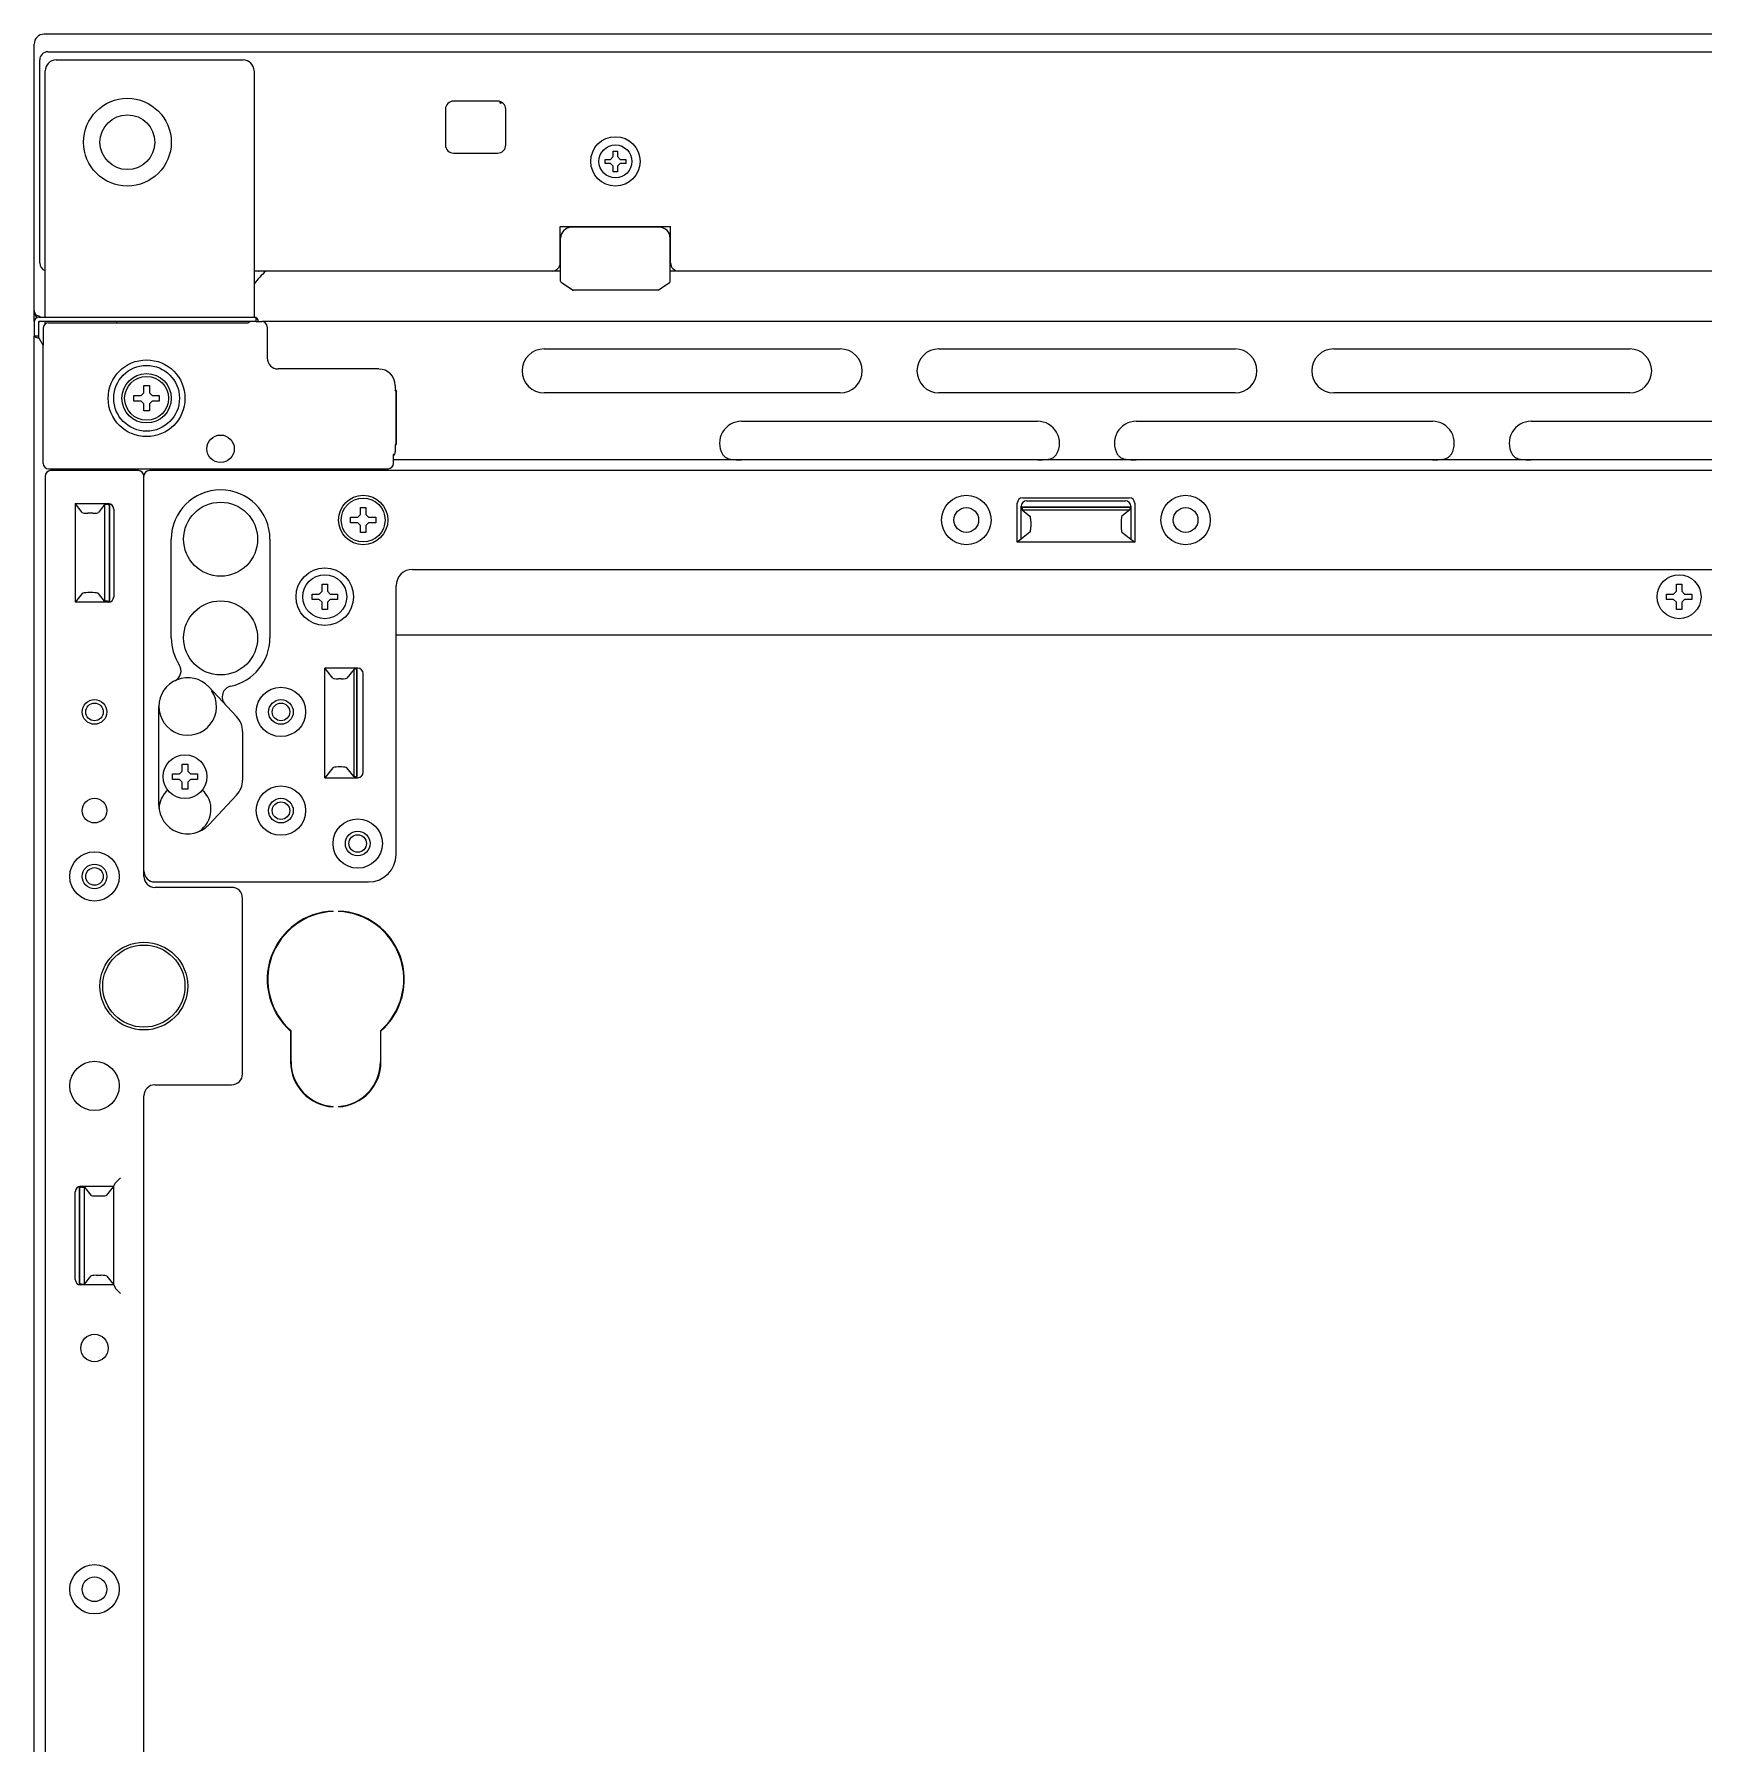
# Model space of a CAD drawing. Header units: millimetres. Extents: x -2618 to 1806, y -1718 to 1521.
# Drawn here: x -101.5 to 203, y 1166.2 to 1478 of the extents above; entities that cross this region are included whole.
import ezdxf

# ---------------------------------------------------------------- set-up
doc = ezdxf.new("R2010")
doc.units = ezdxf.units.MM
doc.header["$LTSCALE"] = 346.5
doc.layers.get('0').update_dxf_attribs({"linetype": 'CONTINUOUS'})

msp = doc.modelspace()

# ---------------------------------------------------------------- linework, layer by layer
at = {"color": 7, "linetype": 'Continuous'}
for p, q in [((-70.08, 1477.99), (-99.7, 1477.99)), ((416.24, 1477.99), (-70.08, 1477.99)), ((-101.5, 1425.59), (-101.5, 1476.19)), ((-99, 1474.79), (496, 1474.79)), ((-100.5, 1436.29), (-100.5, 1473.29)), ((-99.5, 1426.39), (-99.5, 1471.29)), ((-61.4, 1471.29), (-61.4, 1426.39)), ((-17, 1465.79), (-25, 1465.79)), ((-16.55, 1465.72), (-16.55, 1465.44)), ((-16.41, 1465.67), (-16.55, 1465.44)), ((-16.55, 1465.44), (-16.46, 1465.39)), ((-16.32, 1465.62), (-16.46, 1465.39)), ((-16.46, 1465.39), (-16.18, 1465.54)), ((-16.14, 1465.49), (-16.18, 1465.54)), ((-15.94, 1465.33), (-16.14, 1465.49)), ((-26.5, 1464.29), (-26.5, 1457.79)), ((-15.89, 1465.3), (-15.94, 1465.33)), ((-15.5, 1457.79), (-15.5, 1464.29)), ((-25, 1456.29), (-17, 1456.29)), ((4.12, 1455.66), (4.12, 1456.66)), ((4.12, 1456.66), (4.88, 1456.66)), ((4.88, 1456.66), (4.88, 1455.66)), ((2.62, 1454.41), (2.62, 1455.16)), ((2.62, 1455.16), (3.62, 1455.16)), ((3.62, 1454.41), (2.62, 1454.41)), ((3.62, 1455.16), (4.12, 1455.66)), ((4.12, 1453.91), (3.62, 1454.41)), ((4.12, 1452.91), (4.12, 1453.91)), ((4.88, 1452.91), (4.12, 1452.91)), ((4.88, 1455.66), (5.38, 1455.16)), ((5.38, 1454.41), (4.88, 1453.91)), ((4.88, 1453.91), (4.88, 1452.91)), ((5.38, 1455.16), (6.38, 1455.16)), ((6.38, 1454.41), (5.38, 1454.41)), ((6.38, 1455.16), (6.38, 1454.41)), ((-5.55, 1436.29), (-5.55, 1442.89)), ((-5.55, 1442.89), (14.55, 1442.89)), ((-5.5, 1432.92), (-5.5, 1440.79)), ((12.5, 1442.79), (-3.5, 1442.79)), ((14.5, 1432.92), (14.5, 1440.79)), ((14.55, 1436.29), (14.55, 1442.89)), ((-5.55, 1439.29), (-5.5, 1439.29)), ((-5.5, 1438.94), (-5.55, 1438.94)), ((-5.55, 1438.79), (-5.5, 1438.79)), ((14.55, 1439.29), (14.5, 1439.29)), ((14.55, 1438.94), (14.5, 1438.94)), ((14.5, 1438.79), (14.55, 1438.79)), ((-7.05, 1434.79), (-61.4, 1434.79)), ((-59.26, 1434.77), (-60.5, 1434.78)), ((-5.5, 1434.79), (-7.05, 1434.79)), ((16.05, 1434.79), (14.5, 1434.79)), ((380.95, 1434.79), (16.05, 1434.79)), ((-3.31, 1431.33), (-5.39, 1432.71)), ((12.17, 1431.29), (-3.17, 1431.29)), ((12.31, 1431.33), (14.39, 1432.71)), ((-101.46, 1427.34), (-101.5, 1427.34)), ((-101.5, 1425.49), (-101.5, 1422.92)), ((-100.97, 1426.34), (-100.87, 1426.34)), ((-100.7, 1425.49), (-100.7, 1422.92)), ((-100.6, 1426.39), (-61, 1426.39)), ((-100.6, 1425.59), (-100.6, 1425.49)), ((-61, 1425.59), (-100.6, 1425.59)), ((-99.5, 1425.12), (-99.5, 1425.59)), ((-98.88, 1425.34), (-62.97, 1425.34)), ((-86.5, 1425.59), (-86.5, 1425.34)), ((-62.03, 1425.57), (-62.47, 1425.35)), ((-61, 1425.59), (-61, 1426.39)), ((-61, 1425.59), (-60, 1425.59)), ((457, 1425.59), (-60, 1425.59)), ((-101.5, 869.29), (-101.5, 1422.92)), ((-100.7, 1422.92), (-101.5, 1422.92)), ((-100.6, 1422.51), (-100.7, 1422.53)), ((-100.6, 1422.51), (-99.87, 1421.24)), ((-99.88, 1424.34), (-99.88, 1422.37)), ((-59, 1424.59), (-59, 1418.93)), ((-99.87, 1421.36), (-99.87, 1421.34)), ((-99.87, 1399.72), (-99.87, 1420.34)), ((-8.5, 1420.59), (45.5, 1420.59)), ((63.5, 1420.59), (117.5, 1420.59)), ((135.5, 1420.59), (189.5, 1420.59)), ((-38.65, 1416.94), (-57, 1416.94)), ((-82, 1412.09), (-81.5, 1412.59)), ((-81.5, 1412.59), (-81.5, 1413.89)), ((-81.5, 1413.89), (-80.5, 1413.89)), ((-80.5, 1413.89), (-80.5, 1412.59)), ((-80.5, 1412.59), (-80, 1412.09)), ((-35.65, 1413.94), (-35.65, 1413.32)), ((-35.64, 1413.02), (-35.65, 1413.07)), ((-35.49, 1412.97), (-35.49, 1403.21)), ((-35.49, 1403.21), (-35.49, 1412.97)), ((45.5, 1412.59), (-8.5, 1412.59)), ((117.5, 1412.59), (63.5, 1412.59)), ((189.5, 1412.59), (135.5, 1412.59)), ((-83.3, 1411.09), (-83.3, 1412.09)), ((-83.3, 1412.09), (-82, 1412.09)), ((-82, 1411.09), (-83.3, 1411.09)), ((-81.5, 1410.59), (-82, 1411.09)), ((-81.5, 1409.29), (-81.5, 1410.59)), ((-80.5, 1409.29), (-81.5, 1409.29)), ((-80, 1411.09), (-80.5, 1410.59)), ((-80.5, 1410.59), (-80.5, 1409.29)), ((-80, 1412.09), (-78.7, 1412.09)), ((-78.7, 1411.09), (-80, 1411.09)), ((-78.7, 1412.09), (-78.7, 1411.09)), ((27.5, 1407.39), (81.5, 1407.39)), ((99.5, 1407.39), (153.5, 1407.39)), ((171.5, 1407.39), (225.5, 1407.39)), ((-35.64, 1403.15), (-35.65, 1403.11)), ((-35.96, 1399.99), (-35.95, 1400.36)), ((-35.96, 1399.73), (-35.96, 1399.99)), ((-35.95, 1400.68), (-35.95, 1400.95)), ((-35.95, 1400.36), (-35.95, 1400.68)), ((432.95, 1400.39), (-35.95, 1400.39)), ((-35.65, 1402.86), (-35.65, 1401.85)), ((-99.5, 1397.39), (-99.5, 871.39)), ((-98.87, 1398.72), (-90.7, 1398.72)), ((-82.5, 1398.39), (-98.5, 1398.39)), ((-97.5, 1398.59), (-86.5, 1398.59)), ((-89.76, 1398.72), (-89.1, 1398.74)), ((-89.1, 1398.74), (-36.96, 1398.74)), ((-86.88, 1398.74), (-86.79, 1398.59)), ((-86.5, 1398.74), (-86.5, 1398.59)), ((-81.5, 1324.39), (-81.5, 1397.39)), ((477.5, 1398.39), (-80.5, 1398.39)), ((-94, 1392.39), (-94, 1374.39)), ((-94, 1392.39), (-87.99, 1392.39)), ((-92.72, 1390.77), (-93.94, 1392.31)), ((-90.79, 1390.62), (-91.73, 1390.62)), ((-88.66, 1392.21), (-89.8, 1390.77)), ((-88.66, 1392.21), (-88.66, 1374.56)), ((-88.13, 1392.21), (-88.66, 1392.21)), ((-87.74, 1392.14), (-87.74, 1374.64)), ((-87.74, 1374.64), (-87.74, 1392.14)), ((-87, 1391.39), (-87, 1375.39)), ((-42, 1390.39), (-42, 1391.69)), ((-42, 1391.69), (-41, 1391.69)), ((-41, 1391.69), (-41, 1390.39)), ((77.79, 1385.32), (77.79, 1392.46)), ((78.5, 1385.89), (78.5, 1391.9)), ((78.68, 1391.76), (78.68, 1391.23)), ((78.68, 1391.23), (80.11, 1390.09)), ((78.68, 1391.23), (98.32, 1391.23)), ((98.25, 1391.75), (78.75, 1391.75)), ((78.75, 1391.75), (98.25, 1391.75)), ((78.79, 1393.45), (98.21, 1393.45)), ((79.49, 1392.89), (97.51, 1392.89)), ((98.32, 1391.23), (96.89, 1390.09)), ((98.32, 1391.76), (98.32, 1391.23)), ((98.5, 1391.9), (98.5, 1385.89)), ((99.21, 1392.46), (99.21, 1385.32)), ((-43.8, 1388.89), (-43.8, 1389.89)), ((-43.8, 1389.89), (-42.5, 1389.89)), ((-42.5, 1388.89), (-43.8, 1388.89)), ((-42.5, 1389.89), (-42, 1390.39)), ((-42, 1388.39), (-42.5, 1388.89)), ((-42, 1387.09), (-42, 1388.39)), ((-41, 1390.39), (-40.5, 1389.89)), ((-40.5, 1388.89), (-41, 1388.39)), ((-41, 1388.39), (-41, 1387.09)), ((-40.5, 1389.89), (-39.2, 1389.89)), ((-39.2, 1388.89), (-40.5, 1388.89)), ((-39.2, 1389.89), (-39.2, 1388.89)), ((80.26, 1389.1), (80.26, 1388.16)), ((96.74, 1389.1), (96.74, 1388.16)), ((-76.5, 1367.89), (-76.5, 1385.89)), ((-58.5, 1385.89), (-58.5, 1367.89)), ((-41, 1387.09), (-42, 1387.09)), ((78.5, 1385.89), (77.79, 1385.32)), ((99.21, 1385.32), (77.79, 1385.32)), ((80.11, 1387.17), (78.57, 1385.94)), ((96.89, 1387.17), (98.43, 1385.94)), ((98.5, 1385.89), (99.21, 1385.32)), ((-32.5, 1380.39), (429.5, 1380.39)), ((-92.72, 1376), (-93.94, 1374.46)), ((-90.79, 1376.15), (-91.73, 1376.15)), ((-88.66, 1374.56), (-89.8, 1376)), ((-50.8, 1374.89), (-50.8, 1375.89)), ((-50.8, 1375.89), (-49.5, 1375.89)), ((-49.5, 1375.89), (-49, 1376.39)), ((-49, 1376.39), (-49, 1377.69)), ((-49, 1377.69), (-48, 1377.69)), ((-48, 1377.69), (-48, 1376.39)), ((-48, 1376.39), (-47.5, 1375.89)), ((-47.5, 1375.89), (-46.2, 1375.89)), ((-46.2, 1375.89), (-46.2, 1374.89)), ((-35.5, 1328.39), (-35.5, 1377.39)), ((196.2, 1374.89), (196.2, 1375.89)), ((196.2, 1375.89), (197.5, 1375.89)), ((197.5, 1375.89), (198, 1376.39)), ((198, 1376.39), (198, 1377.69)), ((198, 1377.69), (199, 1377.69)), ((199, 1377.69), (199, 1376.39)), ((199, 1376.39), (199.5, 1375.89)), ((199.5, 1375.89), (200.8, 1375.89)), ((200.8, 1375.89), (200.8, 1374.89)), ((-87.99, 1374.39), (-94, 1374.39)), ((-88.13, 1374.56), (-88.66, 1374.56)), ((-49.5, 1374.89), (-50.8, 1374.89)), ((-49, 1374.39), (-49.5, 1374.89)), ((-49, 1373.09), (-49, 1374.39)), ((-48, 1373.09), (-49, 1373.09)), ((-47.5, 1374.89), (-48, 1374.39)), ((-48, 1374.39), (-48, 1373.09)), ((-46.2, 1374.89), (-47.5, 1374.89)), ((197.5, 1374.89), (196.2, 1374.89)), ((198, 1374.39), (197.5, 1374.89)), ((198, 1373.09), (198, 1374.39)), ((199, 1373.09), (198, 1373.09)), ((199.5, 1374.89), (199, 1374.39)), ((199, 1374.39), (199, 1373.09)), ((200.8, 1374.89), (199.5, 1374.89)), ((432.5, 1368.39), (-35.5, 1368.39)), ((-48.5, 1342.39), (-48.5, 1362.39)), ((-42.49, 1362.39), (-48.5, 1362.39)), ((-47.05, 1360.57), (-48.44, 1362.31)), ((-45.45, 1360.42), (-46.06, 1360.42)), ((-43.16, 1362.21), (-44.46, 1360.57)), ((-43.16, 1342.56), (-43.16, 1362.21)), ((-42.63, 1362.21), (-43.16, 1362.21)), ((-42.64, 1362.14), (-42.64, 1342.64)), ((-42.64, 1342.64), (-42.64, 1362.14)), ((-41.5, 1343.39), (-41.5, 1361.39)), ((-64.58, 1353.54), (-69.67, 1358.97)), ((-78.75, 1337.39), (-78.75, 1355.39)), ((-63.5, 1350.81), (-63.5, 1341.97)), ((-74.5, 1343.59), (-74.5, 1344.89)), ((-74.5, 1344.89), (-73.5, 1344.89)), ((-73.5, 1344.89), (-73.5, 1343.59)), ((-47.05, 1344.2), (-48.44, 1342.46)), ((-45.45, 1344.35), (-46.06, 1344.35)), ((-43.16, 1342.56), (-44.46, 1344.2)), ((-76.3, 1342.09), (-76.3, 1343.09)), ((-76.3, 1343.09), (-75, 1343.09)), ((-75, 1342.09), (-76.3, 1342.09)), ((-75, 1343.09), (-74.5, 1343.59)), ((-74.5, 1341.59), (-75, 1342.09)), ((-74.5, 1340.29), (-74.5, 1341.59)), ((-73.5, 1343.59), (-73, 1343.09)), ((-73, 1342.09), (-73.5, 1341.59)), ((-73.5, 1341.59), (-73.5, 1340.29)), ((-73, 1343.09), (-71.7, 1343.09)), ((-71.7, 1342.09), (-73, 1342.09)), ((-71.7, 1343.09), (-71.7, 1342.09)), ((-48.5, 1342.39), (-42.49, 1342.39)), ((-42.63, 1342.56), (-43.16, 1342.56)), ((-73.5, 1340.29), (-74.5, 1340.29)), ((-64.58, 1339.23), (-69.67, 1333.8)), ((-79.5, 1323.39), (-40.5, 1323.39)), ((-65.5, 1322.39), (-79.5, 1322.39)), ((-63.5, 1288.39), (-63.5, 1320.39)), ((-50.3, 1317.49), (-50.3, 1317.39)), ((-47, 1317.98), (-47, 1318.08)), ((-46, 1318.08), (-46, 1317.98)), ((-54.75, 1296.2), (-54.75, 1290.59)), ((-54.65, 1290.59), (-54.65, 1296.24)), ((-38.35, 1296.24), (-38.35, 1290.59)), ((-38.25, 1290.59), (-38.25, 1296.2)), ((-79.5, 1286.39), (-65.5, 1286.39)), ((-81.5, 984.39), (-81.5, 1284.39)), ((-50.3, 1283.38), (-50.3, 1283.26)), ((-47, 1282.35), (-47, 1282.45)), ((-46, 1282.45), (-46, 1282.35)), ((-86.72, 1268.45), (-85.73, 1269.43)), ((-94, 1250.89), (-94, 1266.89)), ((-93.26, 1267.64), (-93.26, 1250.14)), ((-93.26, 1250.14), (-93.26, 1267.64)), ((-93.01, 1267.89), (-87, 1267.89)), ((-92.87, 1267.71), (-92.34, 1267.71)), ((-92.34, 1250.06), (-92.34, 1267.71)), ((-92.34, 1267.71), (-91.2, 1266.27)), ((-90.21, 1266.12), (-89.27, 1266.12)), ((-88.28, 1266.27), (-87.06, 1267.81)), ((-87, 1267.89), (-86.73, 1268.43)), ((-87, 1249.89), (-87, 1267.89)), ((-92.34, 1250.06), (-91.2, 1251.5)), ((-90.21, 1251.65), (-89.27, 1251.65)), ((-88.28, 1251.5), (-87.06, 1249.96)), ((-87, 1249.89), (-93.01, 1249.89)), ((-92.87, 1250.06), (-92.34, 1250.06)), ((-87, 1249.89), (-86.73, 1249.34)), ((-86.72, 1249.33), (-85.73, 1248.34))]:
    msp.add_line(p, q, dxfattribs=at)
msp.add_line((-97.5, 1473.29), (-63.4, 1473.29))
msp.add_lwpolyline([(-35.95, 1400.95), (-35.94, 1401.16), (-35.94, 1401.24), (-35.94, 1401.31), (-35.93, 1401.37), (-35.93, 1401.41), (-35.93, 1401.44), (-35.93, 1401.45)], dxfattribs=at)
for radius in [8, 5]:
    msp.add_circle((-84.5, 1458.29), radius)
for centre, radius in [((4.5, 1454.79), 4.5), ((4.5, 1454.79), 3), ((-81, 1411.59), 7), ((-81, 1411.59), 6), ((-81, 1411.59), 4.5), ((-81, 1411.59), 4), ((-67.5, 1402.39), 2.5), ((-41.5, 1389.39), 4.5), ((68.5, 1389.39), 4.5), ((108.5, 1389.39), 4.5), ((-67.5, 1385.89), 6.75), ((-41.5, 1389.39), 4), ((68.5, 1389.39), 2.25), ((108.5, 1389.39), 2.25), ((-48.5, 1375.39), 5.25), ((-48.5, 1375.39), 4), ((198.5, 1375.39), 4), ((-67.5, 1367.89), 6.75), ((-90.5, 1354.39), 2.25), ((-56.5, 1354.39), 4.5), ((-56.5, 1354.39), 2.25), ((-90.5, 1354.39), 1.6), ((-56.5, 1354.39), 1.6), ((-74, 1342.59), 4), ((-56.5, 1336.39), 4.5), ((-90.5, 1336.39), 2.25), ((-56.5, 1336.39), 2.25), ((-56.5, 1336.39), 1.6), ((-42.5, 1330.39), 4.5), ((-42.5, 1330.39), 2.25), ((-42.5, 1330.39), 1.6), ((-90.5, 1324.39), 4.5), ((-90.5, 1324.39), 2.25), ((-90.5, 1324.39), 1.6), ((-81.5, 1304.39), 8), ((-81.5, 1304.39), 7.49), ((-90.5, 1286.19), 4.5), ((-90.5, 1238.39), 2.5), ((-90.5, 1194.39), 4.5), ((-90.5, 1194.39), 2.25)]:
    msp.add_circle(centre, radius, dxfattribs=at)
for centre, radius, start, end in [((-99.7, 1476.19), 1.8, 90, 180), ((-99, 1473.29), 1.5, 90, 180), ((-25, 1464.29), 1.5, 90, 180), ((-17, 1464.29), 1.5, 0, 90), ((-25, 1457.79), 1.5, 180, 270), ((-17, 1457.79), 1.5, 270, 0), ((-99, 1436.29), 1.5, 180, 250.5288), ((-47.33, 1421.71), 17.7, 132.3274, 142.6475), ((-60.5, 1435.28), 0.5, 262.7995, 269.5), ((-7.05, 1436.29), 1.5, 270, 0), ((16.05, 1436.29), 1.5, 180, 270), ((-5.25, 1432.92), 0.25, 179.997, 236.3086), ((14.25, 1432.92), 0.25, 303.6914, 0.003), ((-100.58, 1427.59), 0.923, 180.0741, 191.1175), ((-100.6, 1425.49), 0.9, 90, 180), ((-100.6, 1425.49), 0.1, 90, 180), ((-100.5, 1428.15), 1.56, 268.9164, 270.0022), ((-97.98, 1427.71), 2.78, 204.0831, 206.8266), ((-97.74, 1427.83), 3.05, 206.7987, 207.642), ((-97.64, 1427.89), 3.17, 207.6404, 208.2299), ((-61.5, 1425.49), 0.9, 6.38, 56.251), ((-8.5, 1416.59), 4, 90, 270), ((45.5, 1416.59), 4, 270, 90), ((63.5, 1416.59), 4, 90, 270), ((117.5, 1416.59), 4, 270, 90), ((135.5, 1416.59), 4, 90, 270), ((189.5, 1416.59), 4, 270, 90), ((-35.79, 1412.97), 0.3, 0, 62.8197), ((-35.79, 1412.97), 0.3, 0, 62.8029), ((27.5, 1403.39), 4, 90, 210), ((81.5, 1403.39), 4, 330, 90), ((99.5, 1403.39), 4, 90, 210), ((153.5, 1403.39), 4, 330, 90), ((171.5, 1403.39), 4, 90, 210), ((-35.79, 1403.21), 0.3, 297.1803, 0), ((-35.79, 1403.21), 0.3, 297.1971, 0), ((-36.66, 1401.86), 1.01, 315.0031, 329.3544), ((-98.5, 1397.39), 1, 90, 180), ((-97.5, 1396.59), 2, 90, 115.8352), ((-82.5, 1397.39), 1, 0, 90), ((-80.5, 1397.39), 1, 90, 180), ((-36.96, 1399.74), 1, 270.0066, 359.6977), ((-67.5, 1385.89), 9, 0, 180), ((-88.49, 1392.14), 0.75, 0, 15.9753), ((-88.49, 1392.14), 0.75, 0, 15.9838), ((78.75, 1391), 0.75, 90, 109.4728), ((78.75, 1391), 0.75, 90, 109.478), ((98.25, 1391), 0.75, 70.5272, 90), ((98.25, 1391), 0.75, 70.522, 90), ((-32.5, 1377.39), 3, 90, 180), ((-88.49, 1374.64), 0.75, 344.0249, 0), ((-88.49, 1374.64), 0.75, 344.0165, 0), ((-67.5, 1367.89), 9, 180, 213.0749), ((-67.5, 1367.89), 9, 282.066, 0), ((-76.72, 1361.88), 2, 296.3465, 33.0749), ((-73.5, 1355.39), 5.25, 43.1114, 180), ((-43.39, 1362.14), 0.75, 0, 19.4728), ((-43.39, 1362.14), 0.75, 0, 19.4809), ((-90.5, 1354.39), 2.25, 112.4187, 112.5766), ((-90.5, 1354.39), 2.25, 89.9159, 90.0841), ((-90.5, 1354.39), 2.25, 67.4235, 67.5814), ((-73.5, 1355.39), 5.25, 180, 33.75), ((-65.2, 1357.13), 2, 102.066, 223.1114), ((-90.5, 1354.39), 2.25, 134.9328, 135.0595), ((-90.5, 1354.39), 2.25, 44.9406, 45.0673), ((-67.5, 1350.81), 4, 0, 43.1114), ((-90.5, 1354.39), 2.25, 224.9406, 225.0673), ((-90.5, 1354.39), 2.25, 247.4235, 247.5814), ((-90.5, 1354.39), 2.25, 269.9159, 270.0841), ((-90.5, 1354.39), 2.25, 292.4187, 292.5766), ((-90.5, 1354.39), 2.25, 314.9328, 315.0595), ((-67.5, 1341.97), 4, 316.8886, 0), ((-43.39, 1342.64), 0.75, 340.5272, 0), ((-43.39, 1342.64), 0.75, 340.5191, 0), ((-74, 1336.59), 4.75, 131.4767, 177.4239), ((-74, 1336.59), 4.75, 303.7081, 48.5233), ((-73.5, 1337.39), 5.25, 180, 316.8886), ((-40.5, 1328.39), 5, 270, 0), ((-79.5, 1325.39), 2, 180, 270), ((-79.5, 1324.39), 2, 180, 270), ((-65.5, 1320.39), 2, 0, 90), ((-46.5, 1305.59), 12.5, 92.2924, 228.7001), ((-46.5, 1305.59), 12.4, 92.3109, 228.9092), ((-46.5, 1305.59), 12.5, 311.2999, 87.7076), ((-46.5, 1305.59), 12.4, 311.0908, 87.6891), ((-65.5, 1288.39), 2, 270, 0), ((-46.5, 1290.59), 8.25, 180, 266.5254), ((-46.5, 1290.59), 8.15, 180, 266.4827), ((-46.5, 1290.59), 8.25, 273.4746, 0), ((-46.5, 1290.59), 8.15, 273.5173, 0), ((-79.5, 1284.39), 2, 90, 180), ((-92.51, 1267.64), 0.75, 164.0249, 180), ((-92.51, 1267.64), 0.75, 164.0143, 180), ((-92.51, 1250.14), 0.75, 180, 195.9753), ((-92.51, 1250.14), 0.75, 180, 195.9859)]:
    msp.add_arc(centre, radius, start, end, dxfattribs=at)
for centre, start, end in [((-97.5, 1471.29), 90, 180), ((-63.4, 1471.29), 0, 90)]:
    msp.add_arc(centre, 2, start, end)
for centre, major_axis, ratio, start_param, end_param in [((-3.5, 1440.79), (-1.41, 1.41), 0.999695, -0.785246, 0.785246), ((12.5, 1440.79), (1.41, 1.41), 0.999695, -0.785246, 0.785246), ((-98.88, 1424.34), (-0.447, 0.895), 0.99981, -0.463541, 1.107103), ((-62.97, 1425.35), (0.5, 0), 0.017455, -1.570796, -0.034907), ((-60, 1424.59), (0.707, 0.707), 0.999695, -0.785246, 0.785246), ((-99.87, 1422.36), (0, 1), 0.004363, 1.563239, 3.107855), ((-99.87, 1420.34), (0, 1), 0.004363, -1.578354, -0.033738), ((-57, 1418.94), (1.41, 1.41), 0.999695, 2.356347, 3.926839), ((-38.65, 1413.93), (2.12, 2.12), 0.999695, -0.785246, 0.785246), ((-35.65, 1413.32), (0, 0.25), 0.017455, -4.712389, -4.374571), ((-35.14, 1413.02), (0.5, 0), 0.087489, 3.159046, 3.922409), ((-35.65, 1402.86), (0, 0.25), 0.017455, 0.087266, 1.232978), ((-35.14, 1403.15), (0.5, 0), 0.087489, 8.643962, 9.407325), ((-36.65, 1401.85), (0.707, 0.707), 0.999695, -1.319255, -0.785246), ((-98.87, 1399.72), (0.707, 0.707), 0.999924, -3.926953, -2.356233), ((-90.7, 1398.73), (1, 0), 0.008727, -1.570796, -0.349066), ((-93.93, 1392.81), (0, 0.5), 0.140541, -3.688047, -3.316126), ((-91.73, 1390.8), (1, 0), 0.176327, -3.001966, -1.570796), ((-90.79, 1390.8), (1, 0), 0.176327, -1.570796, -0.139626), ((-88.15, 1391.19), (-0.639, -0.802), 0.975509, 9.698715, 10.085664), ((-88, 1391.37), (0.453, 0.913), 0.981173, 5.180581, 6.736243), ((78.81, 1392.44), (0.802, -0.639), 0.975509, 2.255852, 3.802479), ((79.52, 1391.88), (-0.802, 0.639), 0.975509, 5.397445, 6.944072), ((97.48, 1391.88), (0.802, 0.639), 0.975509, 5.622299, 7.168926), ((98.19, 1392.44), (0.802, 0.639), 0.975509, -0.660886, 0.885741), ((80.09, 1389.1), (0, 1), 0.176327, -1.570796, -0.139626), ((80.09, 1388.16), (0, 1), 0.176327, -3.001966, -1.570796), ((96.91, 1389.1), (0, 1), 0.176327, 0.139626, 1.570796), ((96.91, 1388.16), (0, 1), 0.176327, -4.712389, -3.281219), ((78.08, 1385.96), (0.5, 0), 0.140541, -0.546454, -0.174533), ((98.92, 1385.96), (0.5, 0), 0.140541, -2.96706, -2.544119), ((-91.73, 1375.97), (1, 0), 0.176327, 1.570796, 3.001966), ((-90.79, 1375.97), (1, 0), 0.176327, 0.139626, 1.570796), ((-88, 1375.4), (0.453, -0.913), 0.981173, 5.830128, 7.385789), ((-93.93, 1373.97), (0, 0.5), 0.140541, 0.174533, 0.597473), ((-88.15, 1375.58), (0.639, -0.802), 0.975509, -0.660886, -0.269599), ((-48.43, 1362.81), (0, 0.5), 0.140541, -3.688047, -3.316126), ((-46.06, 1360.6), (1, 0), 0.176327, -3.001966, -1.570796), ((-45.45, 1360.6), (1, 0), 0.176327, -1.570796, -0.139626), ((-42.5, 1361.37), (-0.453, -0.913), 0.981173, 2.038989, 3.59465), ((-46.06, 1344.18), (1, 0), 0.176327, 1.570796, 3.001966), ((-45.45, 1344.18), (1, 0), 0.176327, 0.139626, 1.570796), ((-48.43, 1341.97), (0, 0.5), 0.140541, 0.174533, 0.597473), ((-42.5, 1343.4), (-0.453, 0.913), 0.981173, 8.971721, 10.527382), ((-93, 1266.87), (-0.453, 0.913), 0.981173, 5.830128, 7.385789), ((-92.85, 1266.69), (-0.639, 0.802), 0.975509, -0.660886, -0.269599), ((-90.21, 1266.3), (1, 0), 0.176327, -3.001966, -1.570796), ((-89.27, 1266.3), (1, 0), 0.176327, -1.570796, -0.139626), ((-87.07, 1268.31), (0, 0.5), 0.140541, -2.96706, -2.544119), ((-85.73, 1268.42), (1, 0), 0.176327, 2.96706, 3.054326), ((-93, 1250.9), (-0.453, -0.913), 0.981173, 5.180581, 6.736243), ((-90.21, 1251.47), (1, 0), 0.176327, 1.570796, 3.001966), ((-89.27, 1251.47), (1, 0), 0.176327, 0.139626, 1.570796), ((-92.85, 1251.08), (0.639, 0.802), 0.975509, 9.698715, 10.085664), ((-87.07, 1249.47), (0, 0.5), 0.140541, -0.546454, -0.174533), ((-85.73, 1249.36), (1, 0), 0.176327, -3.054326, -2.96706)]:
    msp.add_ellipse(centre, major_axis=major_axis, ratio=ratio, start_param=start_param, end_param=end_param, dxfattribs=at)
for points in [[(-3.31, 1431.33), (-3.27, 1431.3), (-3.22, 1431.29), (-3.17, 1431.29)], [(12.31, 1431.33), (12.27, 1431.3), (12.22, 1431.29), (12.17, 1431.29)], [(-101.48, 1427.41), (-101.47, 1427.35), (-101.45, 1427.29), (-101.43, 1427.23)], [(-101.41, 1426.94), (-101.38, 1426.88), (-101.34, 1426.81), (-101.3, 1426.74)], [(-100.7, 1426.6), (-100.64, 1426.59), (-100.59, 1426.59), (-100.53, 1426.59)], [(-100.6, 1425.55), (-100.58, 1425.56), (-100.57, 1425.57), (-100.55, 1425.58)], [(-100.55, 1425.58), (-100.54, 1425.58), (-100.53, 1425.58), (-100.53, 1425.58)]]:
    msp.add_open_spline(points, degree=3, dxfattribs=at)
for points, knots in [([(-101.5, 1427.34), (-101.5, 1427.24), (-101.48, 1427.11), (-101.43, 1426.98), (-101.41, 1426.94)], [0, 0, 0, 0, 0.739539, 1, 1, 1, 1]), ([(-101.43, 1427.23), (-101.42, 1427.2), (-101.37, 1427.08), (-101.29, 1426.96), (-101.23, 1426.88)], [0, 0, 0, 0, 0.236327, 1, 1, 1, 1]), ([(-101.3, 1426.74), (-101.28, 1426.71), (-101.18, 1426.57), (-101.07, 1426.44), (-100.97, 1426.34)], [0, 0, 0, 0, 0.233789, 1, 1, 1, 1]), ([(-101.23, 1426.88), (-101.2, 1426.84), (-101.06, 1426.69), (-100.85, 1426.62), (-100.7, 1426.6)], [0, 0, 0, 0, 0.239805, 1, 1, 1, 1]), ([(-100.7, 1422.53), (-100.89, 1422.59), (-101.15, 1422.67), (-101.42, 1422.79), (-101.5, 1422.88), (-101.5, 1422.92)], [0, 0, 0, 0, 0.662099, 0.876477, 1, 1, 1, 1]), ([(-100.6, 1422.51), (-100.61, 1422.54), (-100.66, 1422.67), (-100.7, 1422.81), (-100.7, 1422.92)], [0, 0, 0, 0, 0.2586, 1, 1, 1, 1]), ([(24.04, 1401.39), (24.13, 1401.26), (24.34, 1401.01), (24.72, 1400.73), (25.14, 1400.55), (25.58, 1400.45), (26.05, 1400.4), (26.69, 1400.38), (27.17, 1400.39), (27.5, 1400.39)], [0, 0, 0, 0, 0.128719, 0.251523, 0.370681, 0.490668, 0.613904, 0.740549, 1, 1, 1, 1]), ([(81.5, 1400.39), (81.83, 1400.39), (82.31, 1400.38), (82.95, 1400.4), (83.42, 1400.45), (83.86, 1400.55), (84.28, 1400.73), (84.66, 1401.01), (84.87, 1401.26), (84.96, 1401.39)], [0, 0, 0, 0, 0.259451, 0.386096, 0.509332, 0.629319, 0.748477, 0.871281, 1, 1, 1, 1]), ([(96.04, 1401.39), (96.13, 1401.26), (96.34, 1401.01), (96.72, 1400.73), (97.14, 1400.55), (97.58, 1400.45), (98.05, 1400.4), (98.69, 1400.38), (99.17, 1400.39), (99.5, 1400.39)], [0, 0, 0, 0, 0.128719, 0.251523, 0.370681, 0.490668, 0.613904, 0.740549, 1, 1, 1, 1]), ([(153.5, 1400.39), (153.83, 1400.39), (154.31, 1400.38), (154.95, 1400.4), (155.42, 1400.45), (155.86, 1400.55), (156.28, 1400.73), (156.66, 1401.01), (156.87, 1401.26), (156.96, 1401.39)], [0, 0, 0, 0, 0.259451, 0.386096, 0.509332, 0.629319, 0.748477, 0.871281, 1, 1, 1, 1]), ([(168.04, 1401.39), (168.13, 1401.26), (168.34, 1401.01), (168.72, 1400.73), (169.14, 1400.55), (169.58, 1400.45), (170.05, 1400.4), (170.69, 1400.38), (171.17, 1400.39), (171.5, 1400.39)], [0, 0, 0, 0, 0.128719, 0.251523, 0.370681, 0.490668, 0.613904, 0.740549, 1, 1, 1, 1])]:
    msp.add_open_spline(points, degree=3, knots=knots, dxfattribs=at)

doc.saveas('drawing.dxf')
